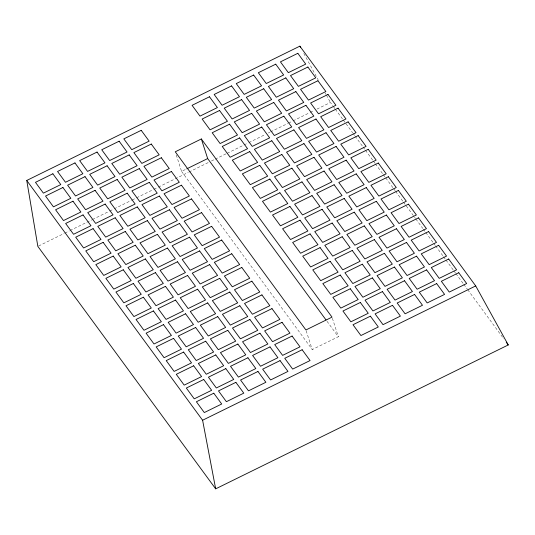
<?xml version="1.0" encoding="UTF-8"?>
<svg xmlns="http://www.w3.org/2000/svg" width="535" height="535" viewBox="0 0 535 535"><rect width="100%" height="100%" fill="white"/><g stroke="black" fill="none" stroke-linecap="round" stroke-linejoin="round"><path stroke-width="0.4" stroke-dasharray="2.67 2.01" d="M176.262 154.936L181.579 171.394L186.053 169.194M38.594 246.013L64.033 233.501M64.782 233.133L69.276 230.926M70.018 230.558L91.719 219.885M92.468 219.517L108.933 211.419M109.682 211.051L113.42 209.212M114.169 208.844L131.383 200.378M132.125 200.01L135.87 198.171M136.619 197.803L153.077 189.704M153.826 189.337L157.571 187.497M158.32 187.13L188.246 172.41M188.995 172.043L208.449 162.473M211.445 161.002L214.435 159.53M215.184 159.162L226.412 153.639M227.161 153.271L248.113 142.965M248.862 142.598L265.32 134.506M268.316 133.028L269.807 132.292M270.556 131.924L287.77 123.465M288.519 123.097L292.257 121.251M293.006 120.883L309.471 112.791M310.22 112.424L313.958 110.585M316.954 109.107L330.423 102.486L332.89 105.856M181.579 171.394L312.246 349.562L338.341 336.729L332.262 317.924M333.385 106.525L334.863 108.545M335.358 109.22L342.768 119.325M343.263 120L352.652 132.794M353.14 133.469L354.625 135.489M355.12 136.164L362.529 146.262M363.024 146.938L364.997 149.633M365.492 150.308L372.902 160.406M373.397 161.082L374.881 163.101M375.369 163.777L382.779 173.882M383.274 174.55L385.253 177.245M385.748 177.921L393.158 188.026M393.646 188.695L395.131 190.721M395.626 191.39L403.036 201.494M403.53 202.17L415.381 218.333M415.876 219.009L422.79 228.438M423.285 229.107L425.265 231.802M425.76 232.478L433.169 242.582M433.658 243.251L435.142 245.277M435.637 245.946L443.047 256.051M443.542 256.726L445.515 259.421M446.009 260.09L453.419 270.195M453.914 270.87L455.392 272.89M455.887 273.566L463.297 283.664M463.791 284.339L467.249 289.054M467.744 289.729L503.803 338.896M326.999 321.267L338.341 336.729M303.826 53.467L318.118 79.802M325.26 92.976L326.056 94.434M326.45 95.17L330.423 102.486M306.174 330.75L312.246 349.562"/><path stroke-width="0.8" d="M26.75 180.469L299.861 46.15L475.709 285.917L508.25 344.955L215.672 488.85L37.845 246.381L26.75 180.469L202.598 420.242L215.672 488.85M201.341 138.966L175.253 151.8L305.92 329.968L332.008 317.135L201.341 138.966L207.667 158.561L326.009 319.923M186.795 168.826L207.667 158.561M202.598 420.242L475.709 285.917M506.277 342.266L508.25 344.955M299.861 46.15L300.657 47.608M52.865 173.788L35.47 182.341L43.388 193.142L60.783 184.588L52.865 173.788M74.953 162.928L57.559 171.481L65.477 182.281L82.871 173.721L74.953 162.928M97.042 152.06L79.648 160.614L87.566 171.414L104.96 162.861L97.042 152.06M119.131 141.2L101.737 149.753L109.655 160.547L127.049 151.993L119.131 141.2M141.22 130.333L123.826 138.886L131.75 149.686L149.138 141.133L141.22 130.333M209.473 96.768L192.078 105.321L199.996 116.122L217.391 107.568L209.473 96.768M231.561 85.901L214.167 94.461L222.085 105.255L239.479 96.701L231.561 85.901M253.65 75.04L236.256 83.594L244.174 94.394L261.568 85.834L253.65 75.04M275.739 64.173L258.345 72.727L266.263 83.527L283.657 74.974L275.739 64.173M297.828 53.313L280.434 61.866L288.352 72.666L305.746 64.106L297.828 53.313M62.923 187.504L45.528 196.057L53.447 206.858L70.841 198.304L62.923 187.504M85.011 176.637L67.617 185.19L75.535 195.991L92.93 187.437L85.011 176.637M107.1 165.776L89.706 174.33L97.624 185.13L115.018 176.57L107.1 165.776M129.189 154.909L111.795 163.463L119.713 174.263L137.107 165.71L129.189 154.909M151.278 144.049L133.884 152.602L141.808 163.402L159.196 154.842L151.278 144.049M219.524 110.484L202.136 119.037L210.054 129.831L227.449 121.278L219.524 110.484M241.619 99.617L224.225 108.17L232.143 118.971L249.537 110.417L241.619 99.617M263.708 88.75L246.314 97.31L254.232 108.103L271.626 99.55L263.708 88.75M285.797 77.889L268.403 86.443L276.321 97.243L293.715 88.69L285.797 77.889M307.886 67.022L290.492 75.582L298.41 86.376L315.804 77.822L307.886 67.022M72.981 201.213L55.587 209.773L63.504 220.567L80.899 212.014L72.981 201.213M95.069 190.353L77.675 198.906L85.593 209.707L102.987 201.153L95.069 190.353M117.158 179.486L99.764 188.046L107.682 198.839L125.076 190.286L117.158 179.486M139.247 168.625L121.853 177.179L129.771 187.979L147.165 179.426L139.247 168.625M161.336 157.758L143.942 166.311L151.86 177.112L169.254 168.558L161.336 157.758M229.582 124.194L212.194 132.747L220.112 143.547L237.507 134.994L229.582 124.194M251.677 113.333L234.283 121.886L242.201 132.68L259.595 124.127L251.677 113.333M273.766 102.466L256.372 111.019L264.29 121.819L281.684 113.266L273.766 102.466M295.855 91.605L278.461 100.159L286.379 110.952L303.773 102.399L295.855 91.605M317.944 80.738L300.55 89.291L308.468 100.092L325.862 91.538L317.944 80.738M83.039 214.93L65.644 223.483L73.562 234.283L90.957 225.73L83.039 214.93M105.127 204.069L87.733 212.622L95.651 223.416L113.045 214.863L105.127 204.069M127.216 193.202L109.822 201.755L117.74 212.555L135.134 204.002L127.216 193.202M149.305 182.335L131.911 190.895L139.829 201.688L157.223 193.135L149.305 182.335M171.394 171.474L154 180.027L161.918 190.828L179.312 182.274L171.394 171.474M239.64 137.91L222.246 146.463L230.17 157.263L247.565 148.703L239.64 137.91M261.729 127.042L244.341 135.596L252.259 146.396L269.653 137.843L261.729 127.042M283.824 116.182L266.43 124.735L274.348 135.536L291.742 126.976L283.824 116.182M305.913 105.315L288.519 113.868L296.437 124.668L313.831 116.115L305.913 105.315M328.002 94.454L310.608 103.008L318.526 113.801L335.92 105.248L328.002 94.454M93.097 228.646L75.703 237.199L83.62 247.999L101.015 239.439L93.097 228.646M115.186 217.778L97.791 226.332L105.709 237.132L123.103 228.579L115.186 217.778M137.274 206.918L119.88 215.471L127.798 226.272L145.192 217.712L137.274 206.918M159.363 196.051L141.969 204.604L149.887 215.404L167.281 206.851L159.363 196.051M181.452 185.19L164.058 193.744L171.976 204.537L189.37 195.984L181.452 185.19M249.698 151.619L232.304 160.179L240.228 170.973L257.623 162.419L249.698 151.619M271.787 140.758L254.399 149.312L262.317 160.112L279.711 151.559L271.787 140.758M293.882 129.891L276.488 138.451L284.406 149.245L301.8 140.692L293.882 129.891M315.971 119.031L298.577 127.584L306.495 138.384L323.889 129.824L315.971 119.031M338.06 108.164L320.666 116.717L328.584 127.517L345.978 118.964L338.06 108.164M103.155 242.355L85.76 250.915L93.678 261.709L111.073 253.155L103.155 242.355M125.243 231.494L107.849 240.048L115.767 250.848L133.161 242.295L125.243 231.494M147.332 220.627L129.938 229.181L137.856 239.981L155.25 231.428L147.332 220.627M169.421 209.767L152.027 218.32L159.945 229.12L177.339 220.56L169.421 209.767M191.51 198.9L174.116 207.453L182.034 218.253L199.428 209.7L191.51 198.9M259.756 165.335L242.362 173.888L250.286 184.689L267.674 176.135L259.756 165.335M281.845 154.475L264.45 163.028L272.375 173.821L289.769 165.268L281.845 154.475M303.933 143.607L286.546 152.161L294.464 162.961L311.858 154.408L303.933 143.607M326.029 132.74L308.635 141.3L316.553 152.094L333.947 143.54L326.029 132.74M348.118 121.88L330.724 130.433L338.642 141.233L356.036 132.68L348.118 121.88M113.206 256.071L95.819 264.624L103.736 275.425L121.131 266.871L113.206 256.071M135.301 245.204L117.907 253.764L125.825 264.558L143.219 256.004L135.301 245.204M157.39 234.343L139.996 242.897L147.914 253.697L165.308 245.144L157.39 234.343M179.479 223.476L162.085 232.036L170.003 242.83L187.397 234.276L179.479 223.476M201.568 212.616L184.174 221.169L192.092 231.969L209.486 223.416L201.568 212.616M269.814 179.051L252.42 187.604L260.344 198.405L277.732 189.845L269.814 179.051M291.903 168.184L274.508 176.737L282.433 187.538L299.827 178.984L291.903 168.184M313.991 157.323L296.604 165.877L304.522 176.67L321.916 168.117L313.991 157.323M336.087 146.456L318.693 155.01L326.611 165.81L344.005 157.257L336.087 146.456M358.176 135.596L340.782 144.149L348.7 154.943L366.094 146.389L358.176 135.596M123.264 269.787L105.876 278.34L113.794 289.134L131.189 280.581L123.264 269.787M145.359 258.92L127.965 267.473L135.883 278.274L153.277 269.72L145.359 258.92M167.448 248.059L150.054 256.613L157.972 267.406L175.366 258.853L167.448 248.059M189.537 237.192L172.143 245.746L180.061 256.546L197.455 247.993L189.537 237.192M211.626 226.325L194.232 234.885L202.15 245.679L219.544 237.125L211.626 226.325M279.872 192.76L262.478 201.321L270.396 212.114L287.79 203.561L279.872 192.76M301.961 181.9L284.566 190.453L292.491 201.254L309.879 192.694L301.961 181.9M324.049 171.033L306.655 179.586L314.58 190.386L331.974 181.833L324.049 171.033M346.138 160.172L328.751 168.726L336.669 179.526L354.063 170.966L346.138 160.172M368.234 149.305L350.84 157.858L358.758 168.659L376.152 160.105L368.234 149.305M133.322 283.496L115.928 292.05L123.852 302.85L141.247 294.297L133.322 283.496M155.411 272.636L138.023 281.189L145.941 291.99L163.335 283.43L155.411 272.636M177.506 261.769L160.112 270.322L168.03 281.122L185.424 272.569L177.506 261.769M199.595 250.908L182.201 259.462L190.119 270.262L207.513 261.702L199.595 250.908M221.684 240.041L204.29 248.594L212.208 259.395L229.602 250.841L221.684 240.041M289.93 206.477L272.536 215.03L280.454 225.83L297.848 217.277L289.93 206.477M312.019 195.609L294.624 204.169L302.549 214.963L319.937 206.41L312.019 195.609M334.108 184.749L316.713 193.302L324.638 204.102L342.032 195.549L334.108 184.749M356.196 173.882L338.809 182.442L346.727 193.235L364.121 184.682L356.196 173.882M378.292 163.021L360.898 171.575L368.816 182.375L386.21 173.815L378.292 163.021M143.38 297.213L125.986 305.766L133.91 316.566L151.298 308.013L143.38 297.213M165.469 286.345L148.081 294.905L155.999 305.699L173.393 297.146L165.469 286.345M187.564 275.485L170.17 284.038L178.088 294.838L195.482 286.285L187.564 275.485M209.653 264.618L192.259 273.171L200.177 283.971L217.571 275.418L209.653 264.618M231.742 253.757L214.348 262.31L222.266 273.111L239.66 264.551L231.742 253.757M299.988 220.193L282.594 228.746L290.512 239.54L307.906 230.986L299.988 220.193M322.077 209.325L304.683 217.879L312.6 228.679L329.995 220.126L322.077 209.325M344.165 198.465L326.771 207.018L334.696 217.812L352.084 209.259L344.165 198.465M366.254 187.598L348.86 196.151L356.785 206.951L374.179 198.398L366.254 187.598M388.343 176.731L370.956 185.291L378.874 196.084L396.268 187.531L388.343 176.731M153.438 310.929L136.044 319.482L143.968 330.276L161.356 321.722L153.438 310.929M175.527 300.061L158.133 308.615L166.057 319.415L183.451 310.862L175.527 300.061M197.616 289.194L180.228 297.754L188.146 308.548L205.54 299.995L197.616 289.194M219.711 278.334L202.317 286.887L210.235 297.687L227.629 289.134L219.711 278.334M241.8 267.467L224.406 276.027L232.324 286.82L249.718 278.267L241.8 267.467M310.046 233.902L292.652 242.455L300.57 253.256L317.964 244.702L310.046 233.902M332.135 223.041L314.74 231.595L322.659 242.395L340.053 233.835L332.135 223.041M354.223 212.174L336.829 220.728L344.754 231.528L362.141 222.975L354.223 212.174M376.312 201.314L358.918 209.867L366.843 220.661L384.237 212.107L376.312 201.314M398.401 190.447L381.014 199L388.932 209.8L406.326 201.247L398.401 190.447M163.496 324.638L146.102 333.191L154.02 343.992L171.414 335.438L163.496 324.638M185.585 313.777L168.191 322.331L176.115 333.131L193.503 324.571L185.585 313.777M207.674 302.91L190.286 311.464L198.204 322.264L215.598 313.711L207.674 302.91M229.769 292.05L212.375 300.603L220.293 311.397L237.687 302.843L229.769 292.05M251.858 281.183L234.464 289.736L242.382 300.536L259.776 291.983L251.858 281.183M320.104 247.618L302.71 256.171L310.628 266.972L328.022 258.418L320.104 247.618M342.193 236.751L324.798 245.311L332.716 256.104L350.111 247.551L342.193 236.751M364.281 225.89L346.887 234.444L354.805 245.244L372.199 236.684L364.281 225.89M386.37 215.023L368.976 223.576L376.901 234.377L394.288 225.823L386.37 215.023M408.459 204.163L391.065 212.716L398.99 223.516L416.384 214.956L408.459 204.163M173.554 338.354L156.16 346.907L164.078 357.708L181.472 349.154L173.554 338.354M195.643 327.487L178.249 336.04L186.173 346.84L203.561 338.287L195.643 327.487M217.732 316.626L200.337 325.18L208.262 335.98L225.656 327.42L217.732 316.626M239.82 305.759L222.433 314.312L230.351 325.113L247.745 316.56L239.82 305.759M261.916 294.899L244.522 303.452L252.44 314.252L269.834 305.692L261.916 294.899M330.162 261.334L312.768 269.887L320.686 280.681L338.08 272.128L330.162 261.334M352.251 250.467L334.856 259.02L342.774 269.821L360.169 261.267L352.251 250.467M374.339 239.6L356.945 248.16L364.863 258.953L382.257 250.4L374.339 239.6M396.428 228.739L379.034 237.293L386.959 248.093L404.346 239.54L396.428 228.739M418.517 217.872L401.123 226.432L409.048 237.226L426.442 228.672L418.517 217.872M183.612 352.063L166.218 360.623L174.136 371.417L191.53 362.864L183.612 352.063M205.701 341.203L188.307 349.756L196.225 360.557L213.619 352.003L205.701 341.203M227.79 330.336L210.395 338.896L218.32 349.689L235.708 341.136L227.79 330.336M249.878 319.475L232.491 328.029L240.409 338.829L257.803 330.276L249.878 319.475M271.974 308.608L254.58 317.161L262.498 327.962L279.892 319.408L271.974 308.608M340.22 275.043L322.826 283.597L330.744 294.397L348.138 285.844L340.22 275.043M362.309 264.183L344.914 272.736L352.832 283.53L370.227 274.977L362.309 264.183M384.397 253.316L367.003 261.869L374.921 272.669L392.315 264.116L384.397 253.316M406.486 242.455L389.092 251.009L397.01 261.802L414.404 253.249L406.486 242.455M428.575 231.588L411.181 240.141L419.106 250.942L436.493 242.388L428.575 231.588M193.67 365.779L176.276 374.333L184.194 385.133L201.588 376.58L193.67 365.779M215.759 354.919L198.365 363.472L206.283 374.266L223.677 365.713L215.759 354.919M237.848 344.052L220.453 352.605L228.378 363.405L245.766 354.852L237.848 344.052M259.936 333.185L242.542 341.745L250.467 352.538L267.861 343.985L259.936 333.185M282.025 322.324L264.638 330.877L272.556 341.678L289.95 333.124L282.025 322.324M350.278 288.76L332.884 297.313L340.802 308.113L358.196 299.553L350.278 288.76M372.367 277.892L354.972 286.446L362.89 297.246L380.285 288.693L372.367 277.892M394.455 267.032L377.061 275.585L384.979 286.385L402.373 277.825L394.455 267.032M416.544 256.165L399.15 264.718L407.068 275.518L424.462 266.965L416.544 256.165M438.633 245.304L421.239 253.857L429.164 264.651L446.551 256.098L438.633 245.304M203.728 379.496L186.334 388.049L194.252 398.849L211.646 390.289L203.728 379.496M225.817 368.628L208.423 377.182L216.341 387.982L233.735 379.429L225.817 368.628M247.906 357.768L230.511 366.321L238.429 377.121L255.824 368.561L247.906 357.768M269.994 346.901L252.6 355.454L260.525 366.254L277.912 357.701L269.994 346.901M292.083 336.04L274.696 344.593L282.614 355.387L300.008 346.834L292.083 336.04M360.336 302.469L342.942 311.029L350.86 321.823L368.254 313.269L360.336 302.469M382.425 291.608L365.031 300.162L372.948 310.962L390.343 302.409L382.425 291.608M404.513 280.741L387.119 289.301L395.037 300.095L412.431 291.542L404.513 280.741M426.602 269.881L409.208 278.434L417.126 289.234L434.52 280.674L426.602 269.881M448.691 259.014L431.297 267.567L439.215 278.367L456.609 269.814L448.691 259.014M213.786 393.205L196.392 401.765L204.31 412.559L221.704 404.005L213.786 393.205M235.875 382.344L218.481 390.898L226.399 401.698L243.793 393.145L235.875 382.344M257.964 371.477L240.569 380.031L248.487 390.831L265.882 382.278L257.964 371.477M280.052 360.617L262.658 369.17L270.583 379.97L287.97 371.41L280.052 360.617M302.141 349.75L284.747 358.303L292.672 369.103L310.066 360.55L302.141 349.75M370.394 316.185L353 324.738L360.918 335.539L378.312 326.985L370.394 316.185M392.483 305.325L375.088 313.878L383.007 324.671L400.401 316.118L392.483 305.325M414.571 294.457L397.177 303.011L405.095 313.811L422.489 305.258L414.571 294.457M436.66 283.59L419.266 292.15L427.184 302.944L444.578 294.39L436.66 283.59M458.749 272.73L441.355 281.283L449.273 292.083L466.667 283.53L458.749 272.73"/></g></svg>
